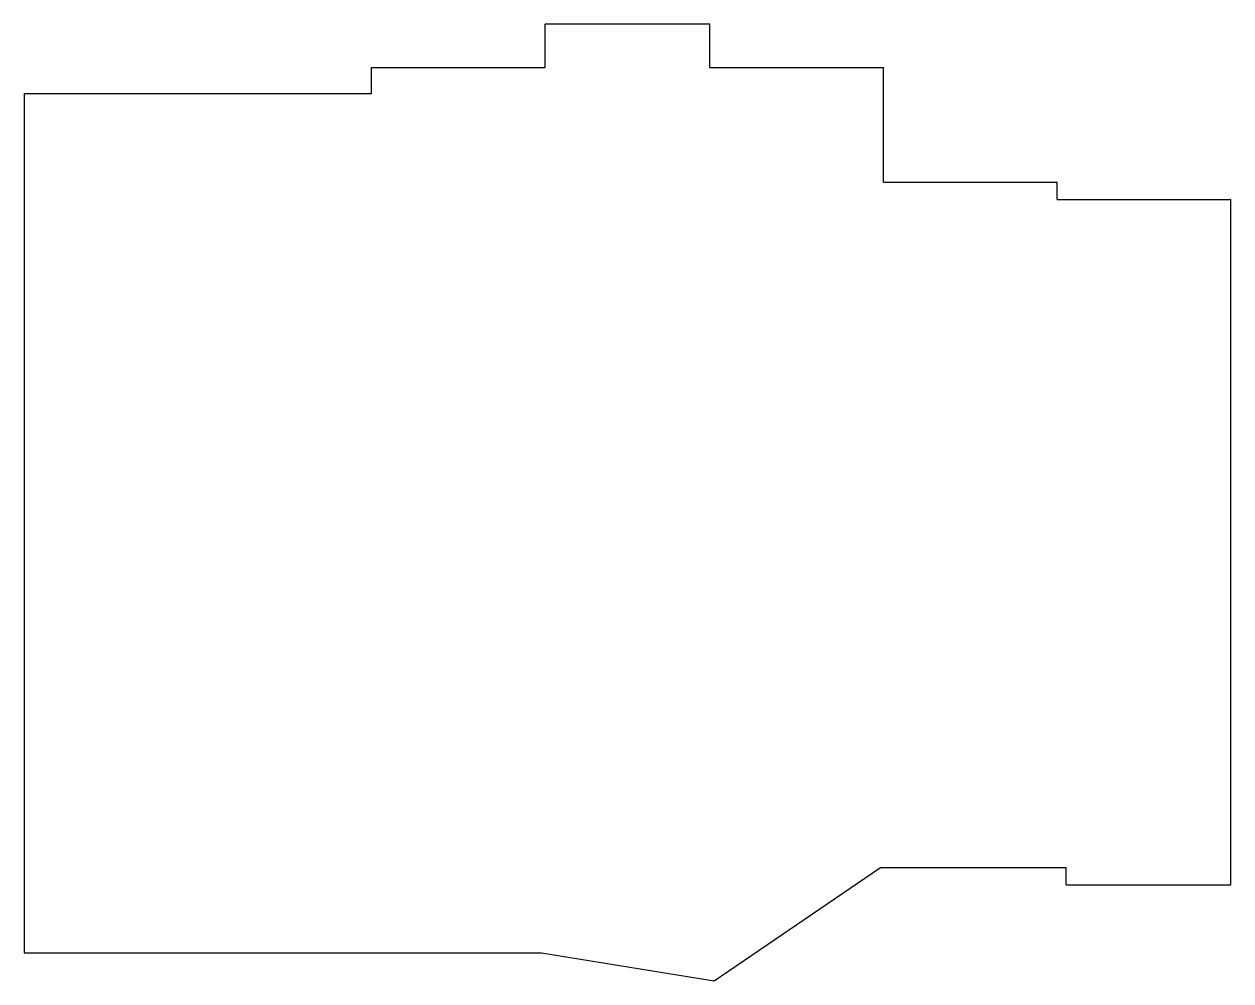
# Model space of a CAD drawing. Header units: millimetres. Extents: x 262 to 394, y -169 to -65.
import ezdxf

# ---------------------------------------------------------------- set-up
doc = ezdxf.new("R2010")
doc.units = ezdxf.units.MM

msp = doc.modelspace()

# ---------------------------------------------------------------- linework, layer by layer
for p, q in [((337, -64.81), (319, -64.81)), ((319, -69.56), (319, -64.81)), ((337, -69.56), (337, -64.81)), ((300, -69.56), (319, -69.56)), ((300, -72.41), (300, -69.56)), ((337, -69.56), (356, -69.56)), ((356, -82.1), (356, -69.56)), ((262, -72.41), (300, -72.41)), ((262, -72.41), (262, -166.41)), ((356, -82.1), (375, -82.1)), ((375, -84), (375, -82.1)), ((375, -84), (394, -84)), ((394, -159), (394, -84)), ((337.49, -169.49), (355.69, -157.1)), ((355.69, -157.1), (376, -157.1)), ((376, -159), (376, -157.1)), ((376, -159), (394, -159)), ((262, -166.41), (318.58, -166.41)), ((318.58, -166.41), (337.49, -169.49))]:
    msp.add_line(p, q)

doc.saveas('drawing.dxf')
